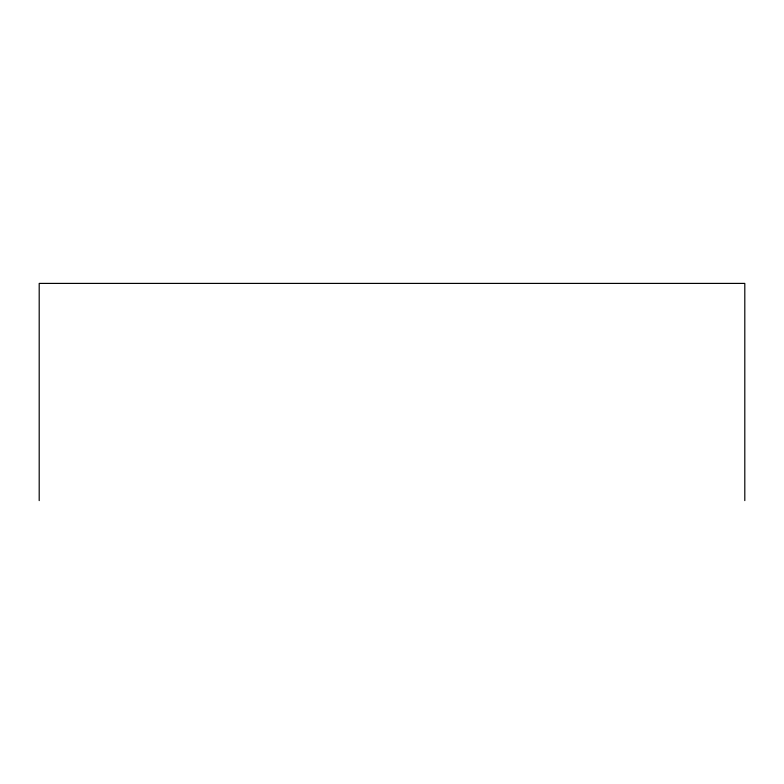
<?xml version="1.0" encoding="UTF-8"?>
<svg xmlns="http://www.w3.org/2000/svg" width="784" height="784" viewBox="0 0 784 784"><rect width="100%" height="100%" fill="white"/><g stroke="black" fill="none" stroke-linecap="round" stroke-linejoin="round"><path stroke-width="1.18" d="M744.8 500.594L744.8 283.406L39.2 283.406L39.2 500.594"/></g></svg>
